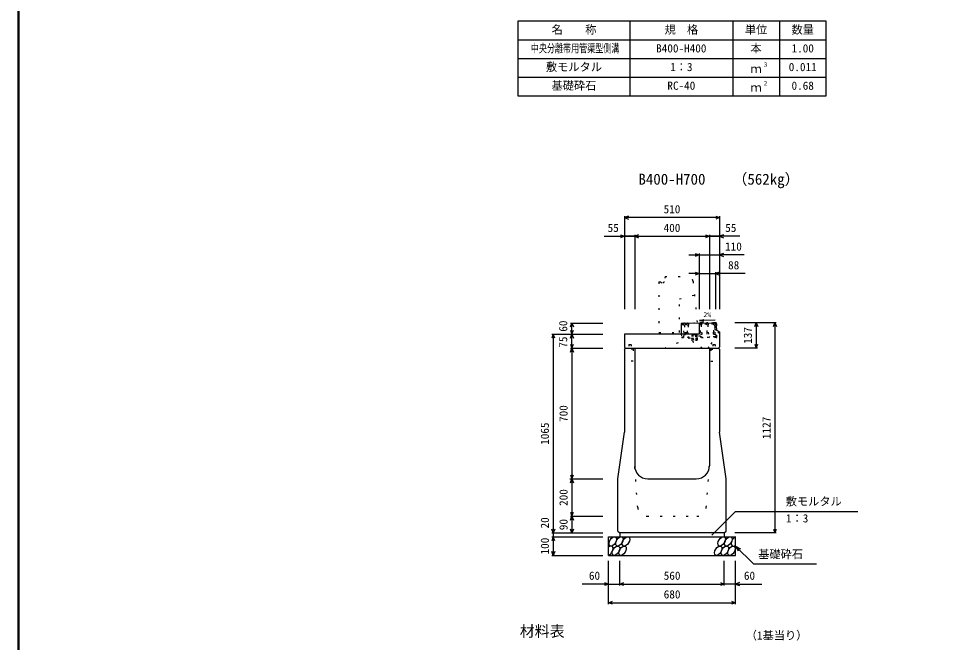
# Model space of a CAD drawing. Units: millimetres, scale not verified. Extents: x -12600 to 12600, y -5940 to 5940.
# Drawn here: x -3800 to 1122, y -736 to 2609 of the extents above; entities that cross this region are included whole.
import ezdxf
from ezdxf.enums import TextEntityAlignment as Align

# ---------------------------------------------------------------- set-up
doc = ezdxf.new("R2010")
doc.units = ezdxf.units.MM
doc.header["$LTSCALE"] = 40
doc.linetypes.add('DOTTED', pattern=[1.75, 0.25, -1.5])
for name, color, linetype, lineweight in [('0-0_DIM', 7, 'Continuous', 25), ('0-2_HATCH', 6, 'DOTTED', 25), ('0-3_HYO', 3, 'Continuous', 25), ('0-4_HYO2', 4, 'Continuous', 25), ('0-5_OUTLINE', 3, 'Continuous', 25), ('0-6_OUTLINE2', 4, 'DOTTED', 25), ('0-7_TXT', 7, 'Continuous', 25), ('0-8_WAKU', 3, 'Continuous', 25)]:
    doc.layers.add(name, color=color, linetype=linetype, lineweight=lineweight)
doc.styles.add('ＭＳ ゴシック', font='')
doc.styles.get('ＭＳ ゴシック').set_extended_font_data('MS Gothic')

msp = doc.modelspace()

# ---------------------------------------------------------------- linework, layer by layer
at = {"layer": '0-0_DIM'}
for p, q in [((-555, 1548.96), (-555, 1051.46)), ((-45, 1541.46), (-555, 1541.46)), ((-45, 1548.96), (-45, 1051.46)), ((-663.38, 1441.46), (-555, 1441.46)), ((-500, 1441.46), (-555, 1441.46)), ((-555, 1441.46), (-500, 1441.46)), ((-500, 1448.96), (-500, 1051.46)), ((-500, 1441.46), (-100, 1441.46)), ((-100, 1448.96), (-100, 1051.46)), ((-100, 1441.46), (-45, 1441.46)), ((-45, 1441.46), (-100, 1441.46)), ((63.38, 1441.46), (-45, 1441.46)), ((-210, 1341.46), (-155, 1341.46)), ((-155, 1348.96), (-155, 1051.46)), ((-155, 1341.46), (-45, 1341.46)), ((86.52, 1341.46), (-45, 1341.46)), ((-155, 1241.46), (-210, 1241.46)), ((-155, 1241.46), (-67, 1241.46)), ((-67, 1248.96), (-67, 1051.46)), ((91.78, 1241.46), (-67, 1241.46)), ((-843.5, 976.46), (-671, 976.46)), ((-836, 916.46), (-836, 976.46)), ((258.5, 978.46), (36, 978.46)), ((151, 978.46), (151, 841.46)), ((251, 978.46), (251, -148.54)), ((-943.5, 916.46), (-671, 916.46)), ((-936, 916.46), (-936, -148.54)), ((-836, 841.46), (-836, 916.46)), ((-843.5, 841.46), (-671, 841.46)), ((158.5, 841.46), (36, 841.46)), ((-846.75, 141.46), (-674.25, 141.46)), ((-843.5, 141.46), (-671, 141.46)), ((-86.23, -159.35), (40, -33.11)), ((40, -33.11), (694.81, -33.11)), ((-843.5, -58.54), (-671, -58.54)), ((-836, -58.54), (-836, -148.54)), ((-943.5, -148.54), (-671, -148.54)), ((-943.5, -168.54), (-671, -168.54)), ((-936, -148.54), (-936, -168.54)), ((-936, -168.54), (-936, -268.54)), ((258.5, -148.54), (36, -148.54)), ((40, -218.54), (135.76, -314.29)), ((40, -218.54), (65.98, -233.54)), ((40, -218.54), (55, -244.52)), ((-943.5, -268.54), (-671, -268.54)), ((-640, -529.9), (-640, -298.54)), ((-580, -429.9), (-580, -298.54)), ((-20, -429.9), (-20, -298.54)), ((40, -529.9), (40, -298.54)), ((135.76, -314.29), (473.31, -314.29)), ((-640, -422.4), (-781.79, -422.4)), ((-640, -422.4), (-580, -422.4)), ((-580, -422.4), (-20, -422.4)), ((40, -422.4), (-20, -422.4)), ((40, -422.4), (181.79, -422.4)), ((-640, -522.4), (40, -522.4))]:
    msp.add_line(p, q, dxfattribs=at)
for points in [[(-533.86, 1549.16), (-555, 1541.46), (-533.86, 1533.77)], [(-66.14, 1549.16), (-45, 1541.46), (-66.14, 1533.77)], [(-576.14, 1449.16), (-555, 1441.46), (-576.14, 1433.77)], [(-478.86, 1449.16), (-500, 1441.46), (-478.86, 1433.77)], [(-121.14, 1449.16), (-100, 1441.46), (-121.14, 1433.77)], [(-23.86, 1449.16), (-45, 1441.46), (-23.86, 1433.77)], [(-176.14, 1349.16), (-155, 1341.46), (-176.14, 1333.77)], [(-23.86, 1349.16), (-45, 1341.46), (-23.86, 1333.77)], [(-176.14, 1249.16), (-155, 1241.46), (-176.14, 1233.77)], [(-45.86, 1249.16), (-67, 1241.46), (-45.86, 1233.77)], [(-843.7, 955.32), (-836, 976.46), (-828.3, 955.32)], [(-843.7, 937.61), (-836, 916.46), (-828.3, 937.61)], [(143.3, 957.32), (151, 978.46), (158.7, 957.32)], [(243.3, 957.32), (251, 978.46), (258.7, 957.32)], [(-928.3, 895.32), (-936, 916.46), (-943.7, 895.32)], [(-843.7, 895.32), (-836, 916.46), (-828.3, 895.32)], [(-843.7, 862.61), (-836, 841.46), (-828.3, 862.61)], [(-843.7, 820.32), (-836, 841.46), (-828.3, 820.32)], [(-836, 841.46), (-836, 141.46), (-836, -58.54)], [(143.3, 862.61), (151, 841.46), (158.7, 862.61)], [(-843.7, 162.61), (-836, 141.46), (-828.3, 162.61)], [(-843.7, 120.32), (-836, 141.46), (-828.3, 120.32)], [(-843.7, -37.39), (-836, -58.54), (-828.3, -37.39)], [(-843.7, -79.68), (-836, -58.54), (-828.3, -79.68)], [(-928.3, -127.39), (-936, -148.54), (-943.7, -127.39)], [(-828.3, -127.39), (-836, -148.54), (-843.7, -127.39)], [(243.3, -127.39), (251, -148.54), (258.7, -127.39)], [(-928.3, -189.68), (-936, -168.54), (-943.7, -189.68)], [(-928.3, -247.39), (-936, -268.54), (-943.7, -247.39)], [(-661.14, -414.71), (-640, -422.4), (-661.14, -430.1)], [(-558.86, -430.1), (-580, -422.4), (-558.86, -414.71)], [(-41.14, -414.71), (-20, -422.4), (-41.14, -430.1)], [(61.14, -414.71), (40, -422.4), (61.14, -430.1)], [(-618.86, -530.1), (-640, -522.4), (-618.86, -514.71)], [(18.86, -514.71), (40, -522.4), (18.86, -530.1)]]:
    msp.add_lwpolyline(points, dxfattribs=at)
at = {"layer": '0-2_HATCH'}
for p, q in [((-240.76, 894.82), (-242.28, 974.8)), ((-71.31, 977.56), (-238.28, 974.38)), ((-219.61, 974.73), (-231.23, 972.04)), ((-219.5, 968.73), (-231.16, 968.51)), ((-212.61, 974.87), (-211.19, 899.88)), ((-61.32, 978.25), (-155, 976.46)), ((-148.96, 976.08), (-147.53, 901.09)), ((-113.63, 976.75), (-141.85, 970.21)), ((-113.52, 970.75), (-141.85, 970.21)), ((-78.31, 977.42), (-106.52, 970.89)), ((-78.19, 971.43), (-106.52, 970.89)), ((-64.46, 907.17), (-65.82, 978.16)), ((-61, 961.56), (-61.32, 978.25)), ((-59.85, 901.26), (-60.53, 936.63)), ((-68.88, 902.59), (-240.85, 899.31)), ((-62.79, 898.2), (-240.76, 894.82)), ((-236.85, 899.39), (-237.32, 924.39)), ((-237.13, 914.39), (-211.47, 914.88)), ((-147.62, 905.59), (-211.27, 904.38)), ((-195.54, 895.68), (-162.54, 896.31)), ((-192.63, 881.73), (-192.86, 894.23)), ((-190, 914.14), (-192.46, 912.22)), ((-192.3, 904.72), (-192.46, 912.22)), ((-166.06, 905.26), (-192.3, 904.72)), ((-192.06, 912.57), (-190, 914.14)), ((-168.75, 914.58), (-190, 914.14)), ((-186.06, 904.85), (-186.21, 912.35)), ((-185.94, 894.36), (-185.7, 881.86)), ((-172.31, 905.13), (-172.46, 912.63)), ((-172.08, 894.62), (-171.85, 882.13)), ((-166.63, 913.09), (-168.75, 914.58)), ((-166.06, 905.26), (-166.21, 912.76)), ((-165.16, 894.76), (-164.92, 882.26)), ((-162.54, 896.31), (-162.51, 894.81)), ((-147.82, 916.09), (-70.16, 917.57)), ((-110.87, 901.79), (-110.79, 897.29)), ((-70.35, 927.57), (-69.88, 902.57)), ((-164.92, 882.26), (-192.63, 881.73))]:
    msp.add_line(p, q, dxfattribs=at)
at = {"layer": '0-2_HATCH', "linetype": 'Continuous'}
msp.add_line((-60.53, 936.63), (-61, 961.56), dxfattribs=at)
msp.add_lwpolyline([(-155, 976.46), (-251.28, 974.63), (-250.18, 916.46)], dxfattribs=at)
at = {"layer": '0-2_HATCH'}
for points in [[(-237.32, 924.39), (-235.82, 924.41), (-236.59, 964.41), (-238.09, 964.38), (-238.28, 974.38)], [(-232.78, 974.48), (-233.29, 975.17), (-236.29, 975.12), (-236.78, 974.41)], [(-231.28, 974.51), (-231.09, 964.51), (-232.59, 964.48), (-231.82, 924.49), (-230.33, 924.52), (-230.13, 914.52)], [(-218.47, 914.74), (-218.66, 924.74), (-217.16, 924.77), (-217.92, 964.76), (-219.42, 964.73), (-219.61, 974.73)], [(-214.11, 974.84), (-214.63, 975.53), (-217.63, 975.47), (-218.11, 974.76)], [(-212.42, 964.87), (-213.92, 964.84), (-213.16, 924.85), (-211.66, 924.87)], [(-178.79, 975.51), (-179.3, 976.2), (-182.3, 976.14), (-182.79, 975.43)], [(-148.01, 926.09), (-146.51, 926.12), (-147.27, 966.11), (-148.77, 966.08)], [(-143.46, 976.18), (-143.97, 976.87), (-146.97, 976.82), (-147.46, 976.11)], [(-141.96, 976.21), (-141.77, 966.21), (-143.27, 966.18), (-142.51, 926.19), (-141.01, 926.22), (-140.82, 916.22)], [(-112.49, 916.76), (-112.68, 926.76), (-111.18, 926.79), (-111.94, 966.78), (-113.44, 966.75), (-113.63, 976.75)], [(-108.13, 976.86), (-108.65, 977.55), (-111.65, 977.49), (-112.13, 976.78)], [(-106.63, 976.88), (-106.44, 966.89), (-107.94, 966.86), (-107.18, 926.86), (-105.68, 926.89), (-105.49, 916.9)], [(-77.16, 917.43), (-77.35, 927.43), (-75.85, 927.46), (-76.61, 967.45), (-78.11, 967.43), (-78.31, 977.42)], [(-72.81, 977.53), (-73.32, 978.22), (-76.32, 978.16), (-76.81, 977.45)], [(-71.31, 977.56), (-71.12, 967.56), (-72.62, 967.53), (-71.85, 927.54), (-70.35, 927.57)], [(-250.18, 916.46), (-249.86, 899.64), (-240.86, 899.81)], [(-162.51, 894.81), (-195.51, 894.18), (-195.54, 895.68)]]:
    msp.add_lwpolyline(points, dxfattribs=at)
for centre, radius, start, end in [((-189.27, 909), 4.53, 47.57461, 134.78335), ((-178.96, 894.21), 19.53, 70.56972, 111.78823), ((-169.27, 909.41), 4.53, 47.57461, 134.78335), ((-68.96, 907.09), 4.5, 271.09113, 1.09113), ((-62.85, 901.2), 3, 271.09113, 1.09113), ((-178.77, 881.99), 11, 181.09113, 1.09113)]:
    msp.add_arc(centre, radius, start, end, dxfattribs=at)
at = {"layer": '0-2_HATCH', "linetype": 'Continuous'}
for centre in [(-617.11, -193.54), (-581.63, -193.54), (-546.16, -193.54), (-33.95, -193.54), (1.52, -193.54), (-600.23, -243.54), (-564.75, -243.54), (-52.55, -243.54), (-17.07, -243.54), (18.41, -243.54)]:
    msp.add_ellipse(centre, major_axis=(14.54, 23.54), ratio=0.5792, dxfattribs=at)
for centre, start_param, end_param in [((37, -193.54), 0.6666252, 4.1103269), ((-635.7, -243.54), 3.7419964, 7.318141)]:
    msp.add_ellipse(centre, major_axis=(14.54, 23.54), ratio=0.5792, start_param=start_param, end_param=end_param, dxfattribs=at)
at = {"layer": '0-3_HYO'}
for p, q in [((-525, 2593.36), (-525, 2193.36)), ((25, 2593.36), (25, 2193.36)), ((275, 2593.36), (275, 2193.36)), ((-1125, 2493.36), (525, 2493.36))]:
    msp.add_line(p, q, dxfattribs=at)
msp.add_lwpolyline([(-1125, 2193.36), (525, 2193.36), (525, 2593.36), (-1125, 2593.36)], close=True, dxfattribs=at)
at = {"layer": '0-4_HYO2'}
for p, q in [((-1125, 2393.36), (525, 2393.36)), ((-1125, 2293.36), (525, 2293.36))]:
    msp.add_line(p, q, dxfattribs=at)
at = {"layer": '0-5_OUTLINE', "linetype": 'DOTTED'}
for p, q in [((-370, 1196.46), (-370, 926.46)), ((-342, 1196.46), (-352, 1186.46)), ((-342, 1196.46), (-340, 1196.46)), ((-337, 1226.46), (-340, 1196.46)), ((-337, 1226.46), (-217.15, 1226.46)), ((-187.3, 1199.45), (-160, 926.46)), ((-370, 926.46), (-160, 926.46))]:
    msp.add_line(p, q, dxfattribs=at)
at = {"layer": '0-5_OUTLINE'}
for p, q in [((-155, 976.46), (-66.86, 978.14)), ((-155, 976.46), (-155, 916.46)), ((-70, 951.56), (-61, 961.56)), ((-70, 951.56), (-70, 941.56)), ((-45, 928.56), (-70, 941.56)), ((-66.86, 978.14), (-61, 972.4)), ((-61, 972.4), (-61, 961.56)), ((-155, 916.46), (-555, 916.46)), ((-555, 916.46), (-555, 847.46)), ((-45, 928.56), (-45, 847.46)), ((-555, 847.46), (-549, 841.46)), ((-555, 835.46), (-549, 841.46)), ((-549, 841.46), (-51, 841.46)), ((-500, 841.46), (-500, 211.46)), ((-100, 841.46), (-100, 211.46)), ((-51, 841.46), (-45, 847.46)), ((-51, 841.46), (-45, 835.46)), ((-555, 835.46), (-555, 391.46)), ((-45, 835.46), (-45, 391.46)), ((-590, 141.46), (-555, 391.46)), ((-10, 141.46), (-45, 391.46)), ((-590, -138.54), (-590, 141.46)), ((-430, 141.46), (-170, 141.46)), ((-10, -138.54), (-10, 141.46)), ((-590, -138.54), (-580, -148.54)), ((-20, -148.54), (-10, -138.54)), ((-640, -168.54), (40, -168.54)), ((-640, -268.54), (-640, -168.54)), ((-20, -148.54), (-580, -148.54)), ((-580, -148.54), (-580, -168.54)), ((-20, -148.54), (-20, -168.54)), ((40, -268.54), (40, -168.54)), ((-640, -268.54), (40, -268.54))]:
    msp.add_line(p, q, dxfattribs=at)
at = {"layer": '0-5_OUTLINE', "linetype": 'DOTTED'}
msp.add_lwpolyline([(-370, 1196.46), (-362, 1196.46), (-352, 1186.46)], dxfattribs=at)
msp.add_arc((-217.15, 1196.46), 30, 5.71059, 90, dxfattribs=at)
at = {"layer": '0-5_OUTLINE'}
for centre, start, end in [((-430, 211.46), 180, 270), ((-170, 211.46), 270, 0)]:
    msp.add_arc(centre, 70, start, end, dxfattribs=at)
at = {"layer": '0-6_OUTLINE2'}
for p, q in [((-146.21, 841.62), (-70, 941.56)), ((-340.12, 841.46), (-208.77, 895.42)), ((-107.2, 841.46), (-59.88, 902.76)), ((-48.67, 930.47), (-105.81, 841.62)), ((-508, 836.96), (-553.5, 836.96)), ((-531, 861.96), (-519, 861.96)), ((-531, 861.96), (-531, 836.96)), ((-519, 861.96), (-519, 836.96)), ((-508, 836.96), (-508, 771.46)), ((-92, 836.96), (-92, 771.46)), ((-92, 836.96), (-46.5, 836.96)), ((-81, 861.96), (-69, 861.96)), ((-81, 861.96), (-81, 836.96)), ((-69, 861.96), (-69, 836.96)), ((-508, 771.46), (-555, 771.46)), ((-92, 771.46), (-45, 771.46)), ((-483.43, -12.23), (-500, 211.46)), ((-116.57, -12.23), (-100, 211.46)), ((-433.57, -58.54), (-166.43, -58.54))]:
    msp.add_line(p, q, dxfattribs=at)
msp.add_lwpolyline([(-260, 926.46), (-260, 1106.25), (-180.39, 1126.38)], dxfattribs=at)
for centre, start, end in [((-433.57, -8.54), 184.23639, 270), ((-166.43, -8.54), 270, 355.76361)]:
    msp.add_arc(centre, 50, start, end, dxfattribs=at)
at = {"layer": '0-7_TXT'}
msp.add_line((-153.28, 990.4), (-129.56, 986.72), dxfattribs=at)
msp.add_lwpolyline([(-68.72, 992.14), (-153.28, 990.4), (-129.73, 995.05)], dxfattribs=at)
at = {"layer": '0-8_WAKU', "lineweight": 50}
msp.add_lwpolyline([(-3800, -5540), (12200, -5540), (12200, 5540), (-3800, 5540)], close=True, dxfattribs=at)

# ---------------------------------------------------------------- texts
at = {"layer": '0-0_DIM', "style": 'ＭＳ ゴシック'}
for s, p in [('510', (-345, 1551.46)), ('55', (-644.84, 1451.46)), ('400', (-345, 1451.46)), ('55', (-15.16, 1451.46)), ('110', (-15.98, 1351.46)), ('88', (0.19, 1251.46)), ('敷モルタル', (308.94, -14.38)), ('1：3', (309.94, -105.07)), ('基礎砕石', (161.32, -297.12)), ('60', (-745, -412.4)), ('560', (-344.47, -412.4)), ('60', (85, -412.4)), ('680', (-344.47, -512.4))]:
    msp.add_text(s, height=43.99, dxfattribs=at).set_placement(p, align=Align.BOTTOM_LEFT)
for s, p in [('60', (-847.84, 930.08)), ('137', (141, 864.96)), ('75', (-847.84, 844.32)), ('700', (-846, 446.46)), ('1127', (241, 354.96)), ('1065', (-946, 323.96)), ('200', (-846, -3.54)), ('20', (-946, -124.22)), ('90', (-846, -133.54)), ('100', (-946, -263.54))]:
    msp.add_text(s, height=43.99, rotation=90, dxfattribs=at).set_placement(p, align=Align.BOTTOM_LEFT)
at = {"layer": '0-7_TXT', "style": 'ＭＳ ゴシック'}
for s, height, p in [('名\u3000\u3000称', 43.99, (-945, 2513.36)), ('規\u3000格', 43.99, (-340, 2513.36)), ('単位', 43.99, (90, 2513.36)), ('数量', 43.99, (340, 2513.36)), ('B400-H400', 43.99, (-385, 2413.36)), ('本', 43.99, (120, 2413.36)), ('1.00', 43.99, (340, 2413.36)), ('敷モルタル', 43.99, (-975, 2313.36)), ('1：3', 43.99, (-310, 2313.36)), ('３', 21.99, (185.54, 2343.73)), ('0.011', 43.99, (325, 2313.36)), ('ｍ', 43.99, (120, 2303.36)), ('基礎砕石', 43.99, (-945, 2213.36)), ('RC-40', 43.99, (-325, 2213.36)), ('２', 21.99, (185.54, 2243.73)), ('0.68', 43.99, (340, 2213.36)), ('ｍ', 43.99, (120, 2203.36)), ('B400-H700', 58.65, (-480, 1700.44)), ('（562kg）', 58.65, (23.7, 1700.44)), ('2%', 26.39, (-131.82, 1000.21)), ('材料表', 58.65, (-1115, -721.64)), ('（1基当り）', 43.99, (95, -732.64))]:
    msp.add_text(s, height=height, dxfattribs=at).set_placement(p, align=Align.BOTTOM_LEFT)
at = {"layer": '0-7_TXT', "style": 'ＭＳ ゴシック', "width": 0.7}
msp.add_text('中央分離帯用管渠型側溝', height=43.99, dxfattribs=at).set_placement((-1056, 2413.36), align=Align.BOTTOM_LEFT)

doc.saveas('drawing.dxf')
